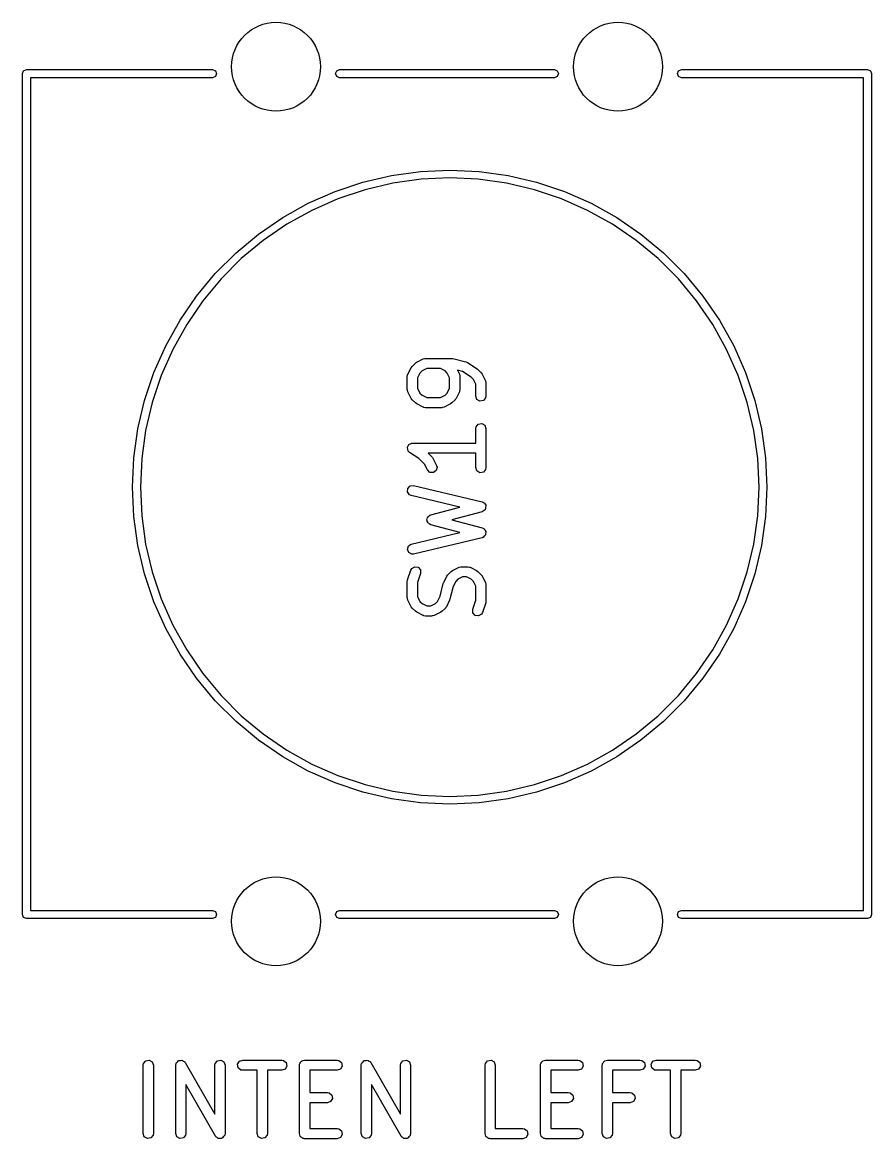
# Model space of a CAD drawing. Extents: x 36 to 247, y -101 to -40.
# Drawn here: x 194.47 to 206.89, y -97.37 to -81.04 of the extents above; entities that cross this region are included whole.
import ezdxf

# ---------------------------------------------------------------- set-up
doc = ezdxf.new("R2010")
doc.units = 0
doc.layers.add('BLACK', color=7, linetype='CONTINUOUS')

msp = doc.modelspace()

# ---------------------------------------------------------------- linework, layer by layer
at = {"layer": 'BLACK', "linetype": 'CONTINUOUS'}
for p, q in [((194.47, -81.79), (194.487574, -81.747574)), ((194.47, -94.09), (194.47, -81.79)), ((194.487574, -81.747574), (194.53, -81.73)), ((194.53, -81.73), (197.25, -81.73)), ((197.25, -81.73), (197.292426, -81.747574)), ((197.292426, -81.747574), (197.31, -81.79)), ((197.31, -81.79), (197.292426, -81.832426)), ((199.05, -81.79), (199.067574, -81.747574)), ((199.067574, -81.832426), (199.05, -81.79)), ((199.067574, -81.747574), (199.11, -81.73)), ((199.11, -81.73), (202.25, -81.73)), ((202.25, -81.73), (202.292426, -81.747574)), ((202.292426, -81.747574), (202.31, -81.79)), ((202.31, -81.79), (202.292426, -81.832426)), ((204.05, -81.79), (204.067574, -81.747574)), ((204.067574, -81.832426), (204.05, -81.79)), ((204.067574, -81.747574), (204.11, -81.73)), ((204.11, -81.73), (206.83, -81.73)), ((206.83, -81.73), (206.872426, -81.747574)), ((206.872426, -81.747574), (206.89, -81.79)), ((206.89, -81.79), (206.89, -94.09)), ((197.25, -81.85), (194.59, -81.85)), ((194.59, -81.85), (194.59, -94.03)), ((197.292426, -81.832426), (197.25, -81.85)), ((199.11, -81.85), (199.067574, -81.832426)), ((202.25, -81.85), (199.11, -81.85)), ((202.292426, -81.832426), (202.25, -81.85)), ((204.11, -81.85), (204.067574, -81.832426)), ((206.77, -81.85), (204.11, -81.85)), ((206.77, -94.03), (206.77, -81.85)), ((199.450464, -83.378043), (199.867577, -83.279939)), ((199.867577, -83.279939), (200.291962, -83.220739)), ((200.291962, -83.220739), (200.72, -83.20095)), ((200.72, -83.20095), (201.148038, -83.220739)), ((201.148038, -83.220739), (201.572423, -83.279939)), ((201.572423, -83.279939), (201.989536, -83.378043)), ((199.044182, -83.514215), (199.450464, -83.378043)), ((199.88874, -83.393151), (199.481982, -83.488819)), ((200.302589, -83.335421), (199.88874, -83.393151)), ((200.72, -83.316123), (200.302589, -83.335421)), ((201.137411, -83.335421), (200.72, -83.316123)), ((201.55126, -83.393151), (201.137411, -83.335421)), ((201.958018, -83.488819), (201.55126, -83.393151)), ((201.989536, -83.378043), (202.395818, -83.514215)), ((198.652197, -83.687293), (199.044182, -83.514215)), ((199.481982, -83.488819), (199.085787, -83.62161)), ((202.354213, -83.62161), (201.958018, -83.488819)), ((202.395818, -83.514215), (202.787803, -83.687293)), ((198.277855, -83.8958), (198.652197, -83.687293)), ((199.085787, -83.62161), (198.703535, -83.790391)), ((202.736465, -83.790391), (202.354213, -83.62161)), ((202.787803, -83.687293), (203.162145, -83.8958)), ((197.924348, -84.137958), (198.277855, -83.8958)), ((198.703535, -83.790391), (198.338486, -83.993722)), ((203.101514, -83.993722), (202.736465, -83.790391)), ((203.162145, -83.8958), (203.515652, -84.137958)), ((198.338486, -83.993722), (197.993755, -84.229868)), ((203.446245, -84.229868), (203.101514, -83.993722)), ((197.594692, -84.411701), (197.924348, -84.137958)), ((197.993755, -84.229868), (197.672284, -84.496815)), ((203.767716, -84.496815), (203.446245, -84.229868)), ((203.515652, -84.137958), (203.845308, -84.411701)), ((197.291701, -84.714692), (197.594692, -84.411701)), ((203.845308, -84.411701), (204.148299, -84.714692)), ((197.672284, -84.496815), (197.376815, -84.792284)), ((204.063185, -84.792284), (203.767716, -84.496815)), ((197.017958, -85.044348), (197.291701, -84.714692)), ((204.148299, -84.714692), (204.422042, -85.044348)), ((197.376815, -84.792284), (197.109868, -85.113755)), ((204.330132, -85.113755), (204.063185, -84.792284)), ((196.7758, -85.397855), (197.017958, -85.044348)), ((204.422042, -85.044348), (204.6642, -85.397855)), ((197.109868, -85.113755), (196.873722, -85.458486)), ((204.566278, -85.458486), (204.330132, -85.113755)), ((196.567293, -85.772197), (196.7758, -85.397855)), ((204.6642, -85.397855), (204.872707, -85.772197)), ((196.873722, -85.458486), (196.670391, -85.823535)), ((204.769609, -85.823535), (204.566278, -85.458486)), ((196.394215, -86.164182), (196.567293, -85.772197)), ((196.670391, -85.823535), (196.50161, -86.205787)), ((204.93839, -86.205787), (204.769609, -85.823535)), ((204.872707, -85.772197), (205.045785, -86.164182)), ((200.169405, -86.072681), (200.217024, -86.025062)), ((200.217024, -86.025062), (200.23539, -86.012202)), ((200.23539, -86.012202), (200.236516, -86.011013)), ((200.236516, -86.011013), (200.331754, -85.963394)), ((200.331754, -85.963394), (200.35672, -85.955968)), ((200.35672, -85.955968), (200.361081, -85.957009)), ((200.361081, -85.957009), (200.365295, -85.955476)), ((200.365295, -85.955476), (200.746247, -85.955476)), ((200.746247, -85.955476), (200.760988, -85.958075)), ((200.760988, -85.958075), (200.764437, -85.957715)), ((200.764437, -85.957715), (200.954913, -86.005334)), ((200.954913, -86.005334), (200.977904, -86.015588)), ((200.977904, -86.015588), (200.978326, -86.015691)), ((200.978326, -86.015691), (201.121183, -86.110929)), ((196.258043, -86.570464), (196.394215, -86.164182)), ((196.50161, -86.205787), (196.368819, -86.601982)), ((200.099819, -86.220952), (200.104342, -86.1953)), ((200.099819, -86.411428), (200.099819, -86.220952)), ((200.104342, -86.1953), (200.107224, -86.191864)), ((200.107224, -86.191864), (200.107737, -86.187411)), ((200.107737, -86.187411), (200.155356, -86.092173)), ((200.155356, -86.092173), (200.168714, -86.074162)), ((200.168714, -86.074162), (200.169405, -86.072681)), ((200.284077, -86.170141), (200.249819, -86.238657)), ((200.314484, -86.139734), (200.284077, -86.170141)), ((200.383, -86.105476), (200.314484, -86.139734)), ((200.585685, -86.105476), (200.383, -86.105476)), ((200.654201, -86.139734), (200.585685, -86.105476)), ((200.684608, -86.170141), (200.654201, -86.139734)), ((200.718866, -86.238657), (200.684608, -86.170141)), ((200.905929, -86.147705), (200.831833, -86.129181)), ((200.831833, -86.129181), (200.860948, -86.187411)), ((200.860948, -86.187411), (200.868374, -86.212377)), ((200.868374, -86.212377), (200.867332, -86.216738)), ((200.867332, -86.216738), (200.868866, -86.220952)), ((200.868866, -86.220952), (200.868866, -86.411428)), ((201.031798, -86.231617), (200.905929, -86.147705)), ((201.121183, -86.110929), (201.129446, -86.118822)), ((201.129446, -86.118822), (201.132612, -86.120299)), ((201.132612, -86.120299), (201.180232, -86.167918)), ((201.180232, -86.167918), (201.193094, -86.186286)), ((201.193094, -86.186286), (201.194282, -86.187411)), ((201.194282, -86.187411), (201.241901, -86.282649)), ((205.071181, -86.601982), (204.93839, -86.205787)), ((205.045785, -86.164182), (205.181957, -86.570464)), ((200.249819, -86.238657), (200.249819, -86.393723)), ((200.718866, -86.393723), (200.718866, -86.238657)), ((201.065561, -86.265379), (201.031798, -86.231617)), ((201.099819, -86.333895), (201.065561, -86.265379)), ((201.099819, -86.506666), (201.099819, -86.333895)), ((201.241901, -86.282649), (201.249327, -86.307615)), ((201.249327, -86.307615), (201.248285, -86.311976)), ((201.248285, -86.311976), (201.249819, -86.31619)), ((201.249819, -86.31619), (201.249819, -86.506666)), ((200.101352, -86.415641), (200.099819, -86.411428)), ((200.100311, -86.420002), (200.101352, -86.415641)), ((200.107737, -86.444969), (200.100311, -86.420002)), ((200.155356, -86.540207), (200.107737, -86.444969)), ((200.156545, -86.541332), (200.155356, -86.540207)), ((200.169405, -86.559699), (200.156545, -86.541332)), ((200.249819, -86.393723), (200.284077, -86.462239)), ((200.284077, -86.462239), (200.314484, -86.492646)), ((200.314484, -86.492646), (200.383, -86.526904)), ((200.383, -86.526904), (200.585685, -86.526904)), ((200.585685, -86.526904), (200.654201, -86.492646)), ((200.654201, -86.492646), (200.684608, -86.462239)), ((200.684608, -86.462239), (200.718866, -86.393723)), ((200.813329, -86.540207), (200.799971, -86.558217)), ((200.860948, -86.444969), (200.813329, -86.540207)), ((200.86146, -86.440515), (200.860948, -86.444969)), ((200.864343, -86.43708), (200.86146, -86.440515)), ((200.868866, -86.411428), (200.864343, -86.43708)), ((201.117366, -86.554875), (201.099819, -86.506666)), ((201.245296, -86.532318), (201.212319, -86.571618)), ((201.249819, -86.506666), (201.245296, -86.532318)), ((196.159939, -86.987577), (196.258043, -86.570464)), ((196.368819, -86.601982), (196.273151, -87.00874)), ((200.217024, -86.607318), (200.169405, -86.559699)), ((200.218505, -86.608009), (200.217024, -86.607318)), ((200.236516, -86.621367), (200.218505, -86.608009)), ((200.331754, -86.668986), (200.236516, -86.621367)), ((200.336207, -86.669498), (200.331754, -86.668986)), ((200.339643, -86.672381), (200.336207, -86.669498)), ((200.365295, -86.676904), (200.339643, -86.672381)), ((200.60339, -86.676904), (200.365295, -86.676904)), ((200.607603, -86.67537), (200.60339, -86.676904)), ((200.611964, -86.676412), (200.607603, -86.67537)), ((200.636931, -86.668986), (200.611964, -86.676412)), ((200.732169, -86.621367), (200.636931, -86.668986)), ((200.733294, -86.620177), (200.732169, -86.621367)), ((200.751661, -86.607318), (200.733294, -86.620177)), ((200.79928, -86.559699), (200.751661, -86.607318)), ((200.799971, -86.558217), (200.79928, -86.559699)), ((201.161795, -86.580527), (201.117366, -86.554875)), ((201.212319, -86.571618), (201.161795, -86.580527)), ((205.166849, -87.00874), (205.071181, -86.601982)), ((205.181957, -86.570464), (205.280061, -86.987577)), ((196.100739, -87.411962), (196.159939, -86.987577)), ((196.273151, -87.00874), (196.215421, -87.422589)), ((201.099819, -86.982857), (201.104342, -86.957205)), ((201.099819, -87.193571), (201.099819, -86.982857)), ((201.104342, -86.957205), (201.137319, -86.917905)), ((201.137319, -86.917905), (201.187843, -86.908996)), ((201.187843, -86.908996), (201.232272, -86.934648)), ((201.232272, -86.934648), (201.249819, -86.982857)), ((201.249819, -86.982857), (201.249819, -87.554285)), ((205.224579, -87.422589), (205.166849, -87.00874)), ((205.280061, -86.987577), (205.339261, -87.411962)), ((200.147063, -87.203673), (200.166576, -87.194026)), ((200.166576, -87.194026), (200.170765, -87.195046)), ((200.170765, -87.195046), (200.174819, -87.193571)), ((200.174819, -87.193571), (201.099819, -87.193571)), ((200.099974, -87.263744), (200.101706, -87.259794)), ((200.106087, -87.284635), (200.099974, -87.263744)), ((200.100958, -87.255547), (200.11184, -87.236698)), ((200.101706, -87.259794), (200.100958, -87.255547)), ((200.109867, -87.306071), (200.106087, -87.284635)), ((200.11317, -87.308843), (200.109867, -87.306071)), ((200.11184, -87.236698), (200.120587, -87.216764)), ((200.114382, -87.312982), (200.11317, -87.308843)), ((200.133216, -87.330975), (200.114382, -87.312982)), ((200.120587, -87.216764), (200.124454, -87.214852)), ((200.124454, -87.214852), (200.12661, -87.211118)), ((200.12661, -87.211118), (200.147063, -87.203673)), ((200.269894, -87.422093), (200.133216, -87.330975)), ((201.099819, -87.343571), (200.403504, -87.343571)), ((200.403504, -87.343571), (200.465947, -87.406014)), ((201.099819, -87.554285), (201.099819, -87.343571)), ((196.08095, -87.84), (196.100739, -87.411962)), ((196.215421, -87.422589), (196.196123, -87.84)), ((200.351275, -87.503474), (200.269894, -87.422093)), ((200.393451, -87.587826), (200.351275, -87.503474)), ((200.465947, -87.406014), (200.478809, -87.424382)), ((200.478809, -87.424382), (200.479996, -87.425506)), ((200.479996, -87.425506), (200.527615, -87.520744)), ((200.527615, -87.520744), (200.535041, -87.54571)), ((205.243877, -87.84), (205.224579, -87.422589)), ((205.339261, -87.411962), (205.35905, -87.84)), ((200.430705, -87.623098), (200.393451, -87.587826)), ((200.481915, -87.626173), (200.430705, -87.623098)), ((200.523121, -87.595609), (200.481915, -87.626173)), ((200.535041, -87.54571), (200.523121, -87.595609)), ((201.117366, -87.602494), (201.099819, -87.554285)), ((201.161795, -87.628146), (201.117366, -87.602494)), ((201.212319, -87.619237), (201.161795, -87.628146)), ((201.245296, -87.579937), (201.212319, -87.619237)), ((201.249819, -87.554285), (201.245296, -87.579937)), ((196.100739, -88.268038), (196.08095, -87.84)), ((196.196123, -87.84), (196.215421, -88.257411)), ((200.105983, -87.857841), (200.141228, -87.820562)), ((200.141228, -87.820562), (200.192191, -87.814659)), ((200.192191, -87.814659), (201.192191, -88.052754)), ((205.224579, -88.257411), (205.243877, -87.84)), ((205.35905, -87.84), (205.339261, -88.268038)), ((200.102948, -87.909055), (200.105983, -87.857841)), ((200.133541, -87.950238), (200.102948, -87.909055)), ((200.157447, -87.960579), (200.133541, -87.950238)), ((200.868303, -88.12983), (200.157447, -87.960579)), ((200.441208, -88.243722), (200.868303, -88.12983)), ((201.192191, -88.052754), (201.216097, -88.063095)), ((201.221083, -88.179365), (201.20841, -88.192771)), ((201.216097, -88.063095), (201.220788, -88.069409)), ((201.220788, -88.069409), (201.227916, -88.072744)), ((201.236204, -88.168805), (201.221083, -88.179365)), ((201.227916, -88.072744), (201.235691, -88.089472)), ((201.235691, -88.089472), (201.246691, -88.104278)), ((201.238248, -88.16121), (201.236204, -88.168805)), ((201.243655, -88.155492), (201.238248, -88.16121)), ((201.244746, -88.137077), (201.243655, -88.155492)), ((201.249542, -88.119267), (201.244746, -88.137077)), ((201.246691, -88.104278), (201.246225, -88.112132)), ((201.246225, -88.112132), (201.249542, -88.119267)), ((196.159939, -88.692423), (196.100739, -88.268038)), ((196.215421, -88.257411), (196.273151, -88.67126)), ((200.38581, -88.322637), (200.390854, -88.303901)), ((200.388701, -88.328856), (200.38581, -88.322637)), ((200.388112, -88.335688), (200.388701, -88.328856)), ((200.399257, -88.351565), (200.388112, -88.335688)), ((200.390854, -88.303901), (200.392522, -88.284575)), ((200.392522, -88.284575), (200.397365, -88.27972)), ((200.397365, -88.27972), (200.399148, -88.273099)), ((200.399148, -88.273099), (200.415052, -88.26199)), ((200.415052, -88.26199), (200.428755, -88.248255)), ((200.428755, -88.248255), (200.435585, -88.247649)), ((200.435585, -88.247649), (200.441208, -88.243722)), ((201.194144, -88.198182), (200.751613, -88.31619)), ((200.751613, -88.31619), (201.194144, -88.434198)), ((201.200595, -88.193676), (201.194144, -88.198182)), ((201.20841, -88.192771), (201.200595, -88.193676)), ((205.166849, -88.67126), (205.224579, -88.257411)), ((205.339261, -88.268038), (205.280061, -88.692423)), ((200.157447, -88.671801), (200.868303, -88.502549)), ((200.407436, -88.369159), (200.399257, -88.351565)), ((200.413647, -88.372064), (200.407436, -88.369159)), ((200.417588, -88.377678), (200.413647, -88.372064)), ((200.441208, -88.388658), (200.417588, -88.377678)), ((200.868303, -88.502549), (200.441208, -88.388658)), ((201.194144, -88.434198), (201.217764, -88.445178)), ((201.217764, -88.445178), (201.222285, -88.451618)), ((201.222285, -88.451618), (201.229319, -88.455142)), ((201.229319, -88.455142), (201.236641, -88.472068)), ((201.236641, -88.472068), (201.247241, -88.487168)), ((201.249688, -88.502228), (201.244417, -88.519899)), ((201.247241, -88.487168), (201.246564, -88.495007)), ((201.246564, -88.495007), (201.249688, -88.502228)), ((201.192191, -88.579626), (200.192191, -88.817721)), ((201.198759, -88.575296), (201.192191, -88.579626)), ((201.206597, -88.574601), (201.198759, -88.575296)), ((201.219628, -88.561538), (201.206597, -88.574601)), ((201.235024, -88.55139), (201.219628, -88.561538)), ((201.237271, -88.543854), (201.235024, -88.55139)), ((201.242831, -88.538282), (201.237271, -88.543854)), ((201.244417, -88.519899), (201.242831, -88.538282)), ((196.258043, -89.109536), (196.159939, -88.692423)), ((196.273151, -88.67126), (196.368819, -89.078018)), ((200.09995, -88.749199), (200.114614, -88.700037)), ((200.120319, -88.796285), (200.09995, -88.749199)), ((200.114614, -88.700037), (200.157447, -88.671801)), ((200.166188, -88.819263), (200.120319, -88.796285)), ((200.192191, -88.817721), (200.166188, -88.819263)), ((205.071181, -89.078018), (205.166849, -88.67126)), ((205.280061, -88.692423), (205.181957, -89.109536)), ((196.394215, -89.515818), (196.258043, -89.109536)), ((196.368819, -89.078018), (196.50161, -89.474213)), ((200.103668, -89.197235), (200.151287, -89.054378)), ((200.151287, -89.054378), (200.163689, -89.031473)), ((200.163689, -89.031473), (200.207402, -89.004618)), ((200.207402, -89.004618), (200.25815, -89.012143)), ((200.293589, -89.101813), (200.249819, -89.233122)), ((200.25815, -89.012143), (200.292188, -89.050529)), ((200.292188, -89.050529), (200.293589, -89.101813)), ((200.631546, -89.23503), (200.679165, -89.139792)), ((200.679165, -89.139792), (200.692523, -89.121781)), ((200.692523, -89.121781), (200.693214, -89.1203)), ((200.693214, -89.1203), (200.740833, -89.072681)), ((200.740833, -89.072681), (200.759199, -89.059821)), ((200.759199, -89.059821), (200.760325, -89.058632)), ((200.760325, -89.058632), (200.855563, -89.011013)), ((200.906809, -89.153095), (200.838293, -89.187353)), ((200.855563, -89.011013), (200.880529, -89.003587)), ((200.880529, -89.003587), (200.88489, -89.004628)), ((200.88489, -89.004628), (200.889104, -89.003095)), ((200.889104, -89.003095), (200.984342, -89.003095)), ((200.966637, -89.153095), (200.906809, -89.153095)), ((201.035153, -89.187353), (200.966637, -89.153095)), ((200.984342, -89.003095), (201.009994, -89.007618)), ((201.009994, -89.007618), (201.013429, -89.0105)), ((201.013429, -89.0105), (201.017883, -89.011013)), ((201.017883, -89.011013), (201.113121, -89.058632)), ((201.113121, -89.058632), (201.131129, -89.071988)), ((201.131129, -89.071988), (201.132612, -89.07268)), ((201.132612, -89.07268), (201.180232, -89.120299)), ((201.180232, -89.120299), (201.193094, -89.138667)), ((201.193094, -89.138667), (201.194282, -89.139792)), ((201.194282, -89.139792), (201.241901, -89.23503)), ((204.93839, -89.474213), (205.071181, -89.078018)), ((205.181957, -89.109536), (205.045785, -89.515818)), ((200.099819, -89.220952), (200.103712, -89.198869)), ((200.099819, -89.459047), (200.099819, -89.220952)), ((200.103712, -89.198869), (200.103668, -89.197235)), ((200.249819, -89.233122), (200.249819, -89.441342)), ((200.580244, -89.432871), (200.625867, -89.250381)), ((200.625867, -89.250381), (200.631139, -89.238558)), ((200.631139, -89.238558), (200.631546, -89.23503)), ((200.769392, -89.294747), (200.72377, -89.477237)), ((200.807886, -89.21776), (200.769392, -89.294747)), ((200.838293, -89.187353), (200.807886, -89.21776)), ((201.065561, -89.21776), (201.035153, -89.187353)), ((201.099819, -89.286276), (201.065561, -89.21776)), ((201.099819, -89.494496), (201.099819, -89.286276)), ((201.241901, -89.23503), (201.249327, -89.259996)), ((201.249327, -89.259996), (201.248285, -89.264357)), ((201.248285, -89.264357), (201.249819, -89.268571)), ((201.249819, -89.268571), (201.249819, -89.506666)), ((196.50161, -89.474213), (196.670391, -89.856465)), ((200.101352, -89.46326), (200.099819, -89.459047)), ((200.100311, -89.467621), (200.101352, -89.46326)), ((200.107737, -89.492588), (200.100311, -89.467621)), ((200.249819, -89.441342), (200.284077, -89.509858)), ((200.541751, -89.509858), (200.580244, -89.432871)), ((200.72377, -89.477237), (200.718497, -89.489059)), ((204.769609, -89.856465), (204.93839, -89.474213)), ((196.567293, -89.907803), (196.394215, -89.515818)), ((200.155356, -89.587826), (200.107737, -89.492588)), ((200.156545, -89.588951), (200.155356, -89.587826)), ((200.169405, -89.607318), (200.156545, -89.588951)), ((200.217024, -89.654937), (200.169405, -89.607318)), ((200.284077, -89.509858), (200.314484, -89.540265)), ((200.314484, -89.540265), (200.383, -89.574523)), ((200.383, -89.574523), (200.442828, -89.574523)), ((200.442828, -89.574523), (200.511344, -89.540265)), ((200.511344, -89.540265), (200.541751, -89.509858)), ((200.656423, -89.607318), (200.608804, -89.654937)), ((200.657114, -89.605836), (200.656423, -89.607318)), ((200.670472, -89.587826), (200.657114, -89.605836)), ((200.718091, -89.492588), (200.670472, -89.587826)), ((200.718497, -89.489059), (200.718091, -89.492588)), ((201.056049, -89.625806), (201.099819, -89.494496)), ((201.05745, -89.67709), (201.056049, -89.625806)), ((201.24597, -89.530384), (201.198351, -89.67324)), ((201.249819, -89.506666), (201.245925, -89.528748)), ((201.245925, -89.528748), (201.24597, -89.530384)), ((205.045785, -89.515818), (204.872707, -89.907803)), ((200.218505, -89.655628), (200.217024, -89.654937)), ((200.236516, -89.668986), (200.218505, -89.655628)), ((200.331754, -89.716605), (200.236516, -89.668986)), ((200.336207, -89.717117), (200.331754, -89.716605)), ((200.339643, -89.72), (200.336207, -89.717117)), ((200.365295, -89.724523), (200.339643, -89.72)), ((200.460533, -89.724523), (200.365295, -89.724523)), ((200.464746, -89.722989), (200.460533, -89.724523)), ((200.469107, -89.724031), (200.464746, -89.722989)), ((200.494074, -89.716605), (200.469107, -89.724031)), ((200.589312, -89.668986), (200.494074, -89.716605)), ((200.590437, -89.667796), (200.589312, -89.668986)), ((200.608804, -89.654937), (200.590437, -89.667796)), ((201.091487, -89.715475), (201.05745, -89.67709)), ((201.142236, -89.723), (201.091487, -89.715475)), ((201.185948, -89.696145), (201.142236, -89.723)), ((201.198351, -89.67324), (201.185948, -89.696145)), ((196.7758, -90.282145), (196.567293, -89.907803)), ((196.670391, -89.856465), (196.873722, -90.221514)), ((204.566278, -90.221514), (204.769609, -89.856465)), ((204.872707, -89.907803), (204.6642, -90.282145)), ((197.017958, -90.635652), (196.7758, -90.282145)), ((196.873722, -90.221514), (197.109868, -90.566245)), ((204.330132, -90.566245), (204.566278, -90.221514)), ((204.6642, -90.282145), (204.422042, -90.635652)), ((197.109868, -90.566245), (197.376815, -90.887716)), ((204.063185, -90.887716), (204.330132, -90.566245)), ((197.291701, -90.965308), (197.017958, -90.635652)), ((204.422042, -90.635652), (204.148299, -90.965308)), ((197.376815, -90.887716), (197.672284, -91.183185)), ((203.767716, -91.183185), (204.063185, -90.887716)), ((197.594692, -91.268299), (197.291701, -90.965308)), ((204.148299, -90.965308), (203.845308, -91.268299)), ((197.924348, -91.542042), (197.594692, -91.268299)), ((197.672284, -91.183185), (197.993755, -91.450132)), ((203.446245, -91.450132), (203.767716, -91.183185)), ((203.845308, -91.268299), (203.515652, -91.542042)), ((198.277855, -91.7842), (197.924348, -91.542042)), ((197.993755, -91.450132), (198.338486, -91.686278)), ((203.101514, -91.686278), (203.446245, -91.450132)), ((203.515652, -91.542042), (203.162145, -91.7842)), ((198.338486, -91.686278), (198.703535, -91.889609)), ((202.736465, -91.889609), (203.101514, -91.686278)), ((198.652197, -91.992707), (198.277855, -91.7842)), ((198.703535, -91.889609), (199.085787, -92.05839)), ((202.354213, -92.05839), (202.736465, -91.889609)), ((203.162145, -91.7842), (202.787803, -91.992707)), ((199.044182, -92.165785), (198.652197, -91.992707)), ((199.085787, -92.05839), (199.481982, -92.191181)), ((201.958018, -92.191181), (202.354213, -92.05839)), ((202.787803, -91.992707), (202.395818, -92.165785)), ((199.450464, -92.301957), (199.044182, -92.165785)), ((199.481982, -92.191181), (199.88874, -92.286849)), ((201.55126, -92.286849), (201.958018, -92.191181)), ((202.395818, -92.165785), (201.989536, -92.301957)), ((199.867577, -92.400061), (199.450464, -92.301957)), ((200.291962, -92.459261), (199.867577, -92.400061)), ((199.88874, -92.286849), (200.302589, -92.344579)), ((200.302589, -92.344579), (200.72, -92.363877)), ((200.72, -92.363877), (201.137411, -92.344579)), ((201.137411, -92.344579), (201.55126, -92.286849)), ((201.572423, -92.400061), (201.148038, -92.459261)), ((201.989536, -92.301957), (201.572423, -92.400061)), ((200.72, -92.47905), (200.291962, -92.459261)), ((201.148038, -92.459261), (200.72, -92.47905)), ((194.59, -94.03), (197.25, -94.03)), ((197.25, -94.03), (197.292426, -94.047574)), ((197.292426, -94.047574), (197.31, -94.09)), ((199.05, -94.09), (199.067574, -94.047574)), ((199.067574, -94.047574), (199.11, -94.03)), ((199.11, -94.03), (202.25, -94.03)), ((202.25, -94.03), (202.292426, -94.047574)), ((202.292426, -94.047574), (202.31, -94.09)), ((204.05, -94.09), (204.067574, -94.047574)), ((204.067574, -94.047574), (204.11, -94.03)), ((204.11, -94.03), (206.77, -94.03)), ((194.487574, -94.132426), (194.47, -94.09)), ((194.53, -94.15), (194.487574, -94.132426)), ((197.25, -94.15), (194.53, -94.15)), ((197.292426, -94.132426), (197.25, -94.15)), ((197.31, -94.09), (197.292426, -94.132426)), ((199.067574, -94.132426), (199.05, -94.09)), ((199.11, -94.15), (199.067574, -94.132426)), ((202.25, -94.15), (199.11, -94.15)), ((202.292426, -94.132426), (202.25, -94.15)), ((202.31, -94.09), (202.292426, -94.132426)), ((204.067574, -94.132426), (204.05, -94.09)), ((204.11, -94.15), (204.067574, -94.132426)), ((206.83, -94.15), (204.11, -94.15)), ((206.872426, -94.132426), (206.83, -94.15)), ((206.89, -94.09), (206.872426, -94.132426)), ((196.236428, -96.294819), (196.240951, -96.269167)), ((196.236428, -97.294819), (196.236428, -96.294819)), ((196.240951, -96.269167), (196.273928, -96.229867)), ((196.273928, -96.229867), (196.324452, -96.220958)), ((196.324452, -96.220958), (196.368881, -96.24661)), ((196.368881, -96.24661), (196.386428, -96.294819)), ((196.386428, -96.294819), (196.386428, -97.294819)), ((196.712618, -96.294819), (196.717141, -96.269167)), ((196.712618, -97.294819), (196.712618, -96.294819)), ((196.717141, -96.269167), (196.721599, -96.263853)), ((196.721599, -96.263853), (196.722834, -96.25703)), ((196.722834, -96.25703), (196.737693, -96.244673)), ((196.737693, -96.244673), (196.750118, -96.229867)), ((196.750118, -96.229867), (196.756947, -96.228662)), ((196.756947, -96.228662), (196.762281, -96.224228)), ((196.762281, -96.224228), (196.781608, -96.224314)), ((196.781608, -96.224314), (196.800642, -96.220958)), ((196.800642, -96.220958), (196.806648, -96.224426)), ((196.806648, -96.224426), (196.813583, -96.224457)), ((196.813583, -96.224457), (196.828331, -96.236945)), ((196.828331, -96.236945), (196.845071, -96.24661)), ((196.845071, -96.24661), (196.847443, -96.253127)), ((196.847443, -96.253127), (196.852736, -96.257609)), ((196.852736, -96.257609), (197.284046, -97.012402)), ((197.284046, -96.294819), (197.288569, -96.269167)), ((197.284046, -97.012402), (197.284046, -96.294819)), ((197.288569, -96.269167), (197.321546, -96.229867)), ((197.321546, -96.229867), (197.37207, -96.220958)), ((197.37207, -96.220958), (197.416499, -96.24661)), ((197.416499, -96.24661), (197.434046, -96.294819)), ((197.434046, -96.294819), (197.434046, -97.294819)), ((197.618519, -96.281795), (197.644171, -96.237366)), ((197.627428, -96.332319), (197.618519, -96.281795)), ((197.666728, -96.365296), (197.627428, -96.332319)), ((197.644171, -96.237366), (197.69238, -96.219819)), ((197.69238, -96.219819), (198.263808, -96.219819)), ((198.263808, -96.219819), (198.28946, -96.224342)), ((198.28946, -96.224342), (198.32876, -96.257319)), ((198.337669, -96.307843), (198.312017, -96.352272)), ((198.32876, -96.257319), (198.337669, -96.307843)), ((198.522142, -96.294819), (198.523859, -96.285077)), ((198.522142, -97.294819), (198.522142, -96.294819)), ((198.523281, -96.281795), (198.524947, -96.278909)), ((198.523859, -96.285077), (198.523281, -96.281795)), ((198.524947, -96.278909), (198.526665, -96.269167)), ((198.526665, -96.269167), (198.53919, -96.254239)), ((198.53919, -96.254239), (198.548933, -96.237366)), ((198.548933, -96.237366), (198.555291, -96.235051)), ((198.555291, -96.235051), (198.559642, -96.229867)), ((198.559642, -96.229867), (198.578833, -96.226482)), ((198.578833, -96.226482), (198.597142, -96.219819)), ((198.597142, -96.219819), (199.073332, -96.219819)), ((199.073332, -96.219819), (199.098984, -96.224342)), ((199.098984, -96.224342), (199.138284, -96.257319)), ((199.147193, -96.307843), (199.121541, -96.352272)), ((199.138284, -96.257319), (199.147193, -96.307843)), ((199.426904, -96.294819), (199.431427, -96.269167)), ((199.426904, -97.294819), (199.426904, -96.294819)), ((199.431427, -96.269167), (199.435885, -96.263853)), ((199.435885, -96.263853), (199.43712, -96.25703)), ((199.43712, -96.25703), (199.451979, -96.244673)), ((199.451979, -96.244673), (199.464404, -96.229867)), ((199.464404, -96.229867), (199.471233, -96.228662)), ((199.471233, -96.228662), (199.476567, -96.224228)), ((199.476567, -96.224228), (199.495894, -96.224314)), ((199.495894, -96.224314), (199.514928, -96.220958)), ((199.514928, -96.220958), (199.520934, -96.224426)), ((199.520934, -96.224426), (199.527869, -96.224457)), ((199.527869, -96.224457), (199.542617, -96.236945)), ((199.542617, -96.236945), (199.559357, -96.24661)), ((199.559357, -96.24661), (199.561729, -96.253127)), ((199.561729, -96.253127), (199.567022, -96.257609)), ((199.567022, -96.257609), (199.998332, -97.012402)), ((199.998332, -96.294819), (200.002855, -96.269167)), ((199.998332, -97.012402), (199.998332, -96.294819)), ((200.002855, -96.269167), (200.035832, -96.229867)), ((200.035832, -96.229867), (200.086356, -96.220958)), ((200.086356, -96.220958), (200.130785, -96.24661)), ((200.130785, -96.24661), (200.148332, -96.294819)), ((200.148332, -96.294819), (200.148332, -97.294819)), ((201.236428, -96.294819), (201.240951, -96.269167)), ((201.236428, -97.294819), (201.236428, -96.294819)), ((201.240951, -96.269167), (201.273928, -96.229867)), ((201.273928, -96.229867), (201.324452, -96.220958)), ((201.324452, -96.220958), (201.368881, -96.24661)), ((201.368881, -96.24661), (201.386428, -96.294819)), ((201.386428, -96.294819), (201.386428, -97.219819)), ((202.045952, -96.294819), (202.047669, -96.285077)), ((202.045952, -97.294819), (202.045952, -96.294819)), ((202.047091, -96.281795), (202.048757, -96.278909)), ((202.047669, -96.285077), (202.047091, -96.281795)), ((202.048757, -96.278909), (202.050475, -96.269167)), ((202.050475, -96.269167), (202.063, -96.254239)), ((202.063, -96.254239), (202.072743, -96.237366)), ((202.072743, -96.237366), (202.079101, -96.235051)), ((202.079101, -96.235051), (202.083452, -96.229867)), ((202.083452, -96.229867), (202.102643, -96.226482)), ((202.102643, -96.226482), (202.120952, -96.219819)), ((202.120952, -96.219819), (202.597142, -96.219819)), ((202.597142, -96.219819), (202.622794, -96.224342)), ((202.622794, -96.224342), (202.662094, -96.257319)), ((202.671003, -96.307843), (202.645351, -96.352272)), ((202.662094, -96.257319), (202.671003, -96.307843)), ((202.950714, -96.294819), (202.952431, -96.285077)), ((202.950714, -97.294819), (202.950714, -96.294819)), ((202.951853, -96.281795), (202.953519, -96.278909)), ((202.952431, -96.285077), (202.951853, -96.281795)), ((202.953519, -96.278909), (202.955237, -96.269167)), ((202.955237, -96.269167), (202.967762, -96.254239)), ((202.967762, -96.254239), (202.977505, -96.237366)), ((202.977505, -96.237366), (202.983863, -96.235051)), ((202.983863, -96.235051), (202.988214, -96.229867)), ((202.988214, -96.229867), (203.007405, -96.226482)), ((203.007405, -96.226482), (203.025714, -96.219819)), ((203.025714, -96.219819), (203.501904, -96.219819)), ((203.501904, -96.219819), (203.527556, -96.224342)), ((203.527556, -96.224342), (203.566856, -96.257319)), ((203.575765, -96.307843), (203.550113, -96.352272)), ((203.566856, -96.257319), (203.575765, -96.307843)), ((203.666139, -96.281795), (203.691791, -96.237366)), ((203.675048, -96.332319), (203.666139, -96.281795)), ((203.714348, -96.365296), (203.675048, -96.332319)), ((203.691791, -96.237366), (203.74, -96.219819)), ((203.74, -96.219819), (204.311428, -96.219819)), ((204.311428, -96.219819), (204.33708, -96.224342)), ((204.33708, -96.224342), (204.37638, -96.257319)), ((204.385289, -96.307843), (204.359637, -96.352272)), ((204.37638, -96.257319), (204.385289, -96.307843)), ((197.69238, -96.369819), (197.666728, -96.365296)), ((197.903094, -96.369819), (197.69238, -96.369819)), ((197.903094, -97.294819), (197.903094, -96.369819)), ((198.263808, -96.369819), (198.053094, -96.369819)), ((198.053094, -96.369819), (198.053094, -97.294819)), ((198.312017, -96.352272), (198.263808, -96.369819)), ((199.073332, -96.369819), (198.672142, -96.369819)), ((198.672142, -96.369819), (198.672142, -96.696009)), ((199.121541, -96.352272), (199.073332, -96.369819)), ((202.597142, -96.369819), (202.195952, -96.369819)), ((202.195952, -96.369819), (202.195952, -96.696009)), ((202.645351, -96.352272), (202.597142, -96.369819)), ((203.501904, -96.369819), (203.100714, -96.369819)), ((203.100714, -96.369819), (203.100714, -96.696009)), ((203.550113, -96.352272), (203.501904, -96.369819)), ((203.74, -96.369819), (203.714348, -96.365296)), ((203.950714, -96.369819), (203.74, -96.369819)), ((203.950714, -97.294819), (203.950714, -96.369819)), ((204.311428, -96.369819), (204.100714, -96.369819)), ((204.100714, -96.369819), (204.100714, -97.294819)), ((204.359637, -96.352272), (204.311428, -96.369819)), ((197.293928, -97.33203), (196.862618, -96.577235)), ((196.862618, -96.577235), (196.862618, -97.294819)), ((200.008214, -97.33203), (199.576904, -96.577235)), ((199.576904, -96.577235), (199.576904, -97.294819)), ((198.672142, -96.696009), (198.930475, -96.696009)), ((198.930475, -96.696009), (198.956127, -96.700532)), ((198.978684, -96.828462), (198.930475, -96.846009)), ((198.956127, -96.700532), (198.995427, -96.733509)), ((199.004336, -96.784033), (198.978684, -96.828462)), ((198.995427, -96.733509), (199.004336, -96.784033)), ((202.195952, -96.696009), (202.454285, -96.696009)), ((202.454285, -96.696009), (202.479937, -96.700532)), ((202.502494, -96.828462), (202.454285, -96.846009)), ((202.479937, -96.700532), (202.519237, -96.733509)), ((202.528146, -96.784033), (202.502494, -96.828462)), ((202.519237, -96.733509), (202.528146, -96.784033)), ((203.100714, -96.696009), (203.359047, -96.696009)), ((203.359047, -96.696009), (203.384699, -96.700532)), ((203.407256, -96.828462), (203.359047, -96.846009)), ((203.384699, -96.700532), (203.423999, -96.733509)), ((203.432908, -96.784033), (203.407256, -96.828462)), ((203.423999, -96.733509), (203.432908, -96.784033)), ((198.930475, -96.846009), (198.672142, -96.846009)), ((198.672142, -96.846009), (198.672142, -97.219819)), ((202.454285, -96.846009), (202.195952, -96.846009)), ((202.195952, -96.846009), (202.195952, -97.219819)), ((203.359047, -96.846009), (203.100714, -96.846009)), ((203.100714, -96.846009), (203.100714, -97.294819)), ((196.253975, -97.343028), (196.236428, -97.294819)), ((196.381905, -97.320471), (196.348928, -97.359771)), ((196.386428, -97.294819), (196.381905, -97.320471)), ((196.730165, -97.343028), (196.712618, -97.294819)), ((196.858095, -97.320471), (196.825118, -97.359771)), ((196.862618, -97.294819), (196.858095, -97.320471)), ((197.429523, -97.320471), (197.425064, -97.325784)), ((197.434046, -97.294819), (197.429523, -97.320471)), ((197.920641, -97.343028), (197.903094, -97.294819)), ((198.048571, -97.320471), (198.015594, -97.359771)), ((198.053094, -97.294819), (198.048571, -97.320471)), ((198.528805, -97.313127), (198.522142, -97.294819)), ((198.53219, -97.332319), (198.528805, -97.313127)), ((198.672142, -97.219819), (199.073332, -97.219819)), ((199.073332, -97.219819), (199.098984, -97.224342)), ((199.098984, -97.224342), (199.138284, -97.257319)), ((199.147193, -97.307843), (199.121541, -97.352272)), ((199.138284, -97.257319), (199.147193, -97.307843)), ((199.444451, -97.343028), (199.426904, -97.294819)), ((199.572381, -97.320471), (199.539404, -97.359771)), ((199.576904, -97.294819), (199.572381, -97.320471)), ((200.143809, -97.320471), (200.13935, -97.325784)), ((200.148332, -97.294819), (200.143809, -97.320471)), ((201.243091, -97.313127), (201.236428, -97.294819)), ((201.246476, -97.332319), (201.243091, -97.313127)), ((201.386428, -97.219819), (201.787618, -97.219819)), ((201.787618, -97.219819), (201.81327, -97.224342)), ((201.81327, -97.224342), (201.85257, -97.257319)), ((201.861479, -97.307843), (201.835827, -97.352272)), ((201.85257, -97.257319), (201.861479, -97.307843)), ((202.052615, -97.313127), (202.045952, -97.294819)), ((202.056, -97.332319), (202.052615, -97.313127)), ((202.195952, -97.219819), (202.597142, -97.219819)), ((202.597142, -97.219819), (202.622794, -97.224342)), ((202.622794, -97.224342), (202.662094, -97.257319)), ((202.671003, -97.307843), (202.645351, -97.352272)), ((202.662094, -97.257319), (202.671003, -97.307843)), ((202.968261, -97.343028), (202.950714, -97.294819)), ((203.096191, -97.320471), (203.063214, -97.359771)), ((203.100714, -97.294819), (203.096191, -97.320471)), ((203.968261, -97.343028), (203.950714, -97.294819)), ((204.096191, -97.320471), (204.063214, -97.359771)), ((204.100714, -97.294819), (204.096191, -97.320471)), ((196.298404, -97.36868), (196.253975, -97.343028)), ((196.348928, -97.359771), (196.298404, -97.36868)), ((196.774594, -97.36868), (196.730165, -97.343028)), ((196.825118, -97.359771), (196.774594, -97.36868)), ((197.299221, -97.336511), (197.293928, -97.33203)), ((197.301593, -97.343028), (197.299221, -97.336511)), ((197.31833, -97.352691), (197.301593, -97.343028)), ((197.333081, -97.365181), (197.31833, -97.352691)), ((197.340015, -97.365211), (197.333081, -97.365181)), ((197.346022, -97.36868), (197.340015, -97.365211)), ((197.365055, -97.365323), (197.346022, -97.36868)), ((197.384383, -97.36541), (197.365055, -97.365323)), ((197.389716, -97.360975), (197.384383, -97.36541)), ((197.396546, -97.359771), (197.389716, -97.360975)), ((197.40897, -97.344964), (197.396546, -97.359771)), ((197.42383, -97.332608), (197.40897, -97.344964)), ((197.425064, -97.325784), (197.42383, -97.332608)), ((197.96507, -97.36868), (197.920641, -97.343028)), ((198.015594, -97.359771), (197.96507, -97.36868)), ((198.537374, -97.336669), (198.53219, -97.332319)), ((198.539689, -97.343028), (198.537374, -97.336669)), ((198.556562, -97.35277), (198.539689, -97.343028)), ((198.57149, -97.365296), (198.556562, -97.35277)), ((198.581232, -97.367013), (198.57149, -97.365296)), ((198.584118, -97.36868), (198.581232, -97.367013)), ((198.5874, -97.368101), (198.584118, -97.36868)), ((198.597142, -97.369819), (198.5874, -97.368101)), ((199.073332, -97.369819), (198.597142, -97.369819)), ((199.121541, -97.352272), (199.073332, -97.369819)), ((199.48888, -97.36868), (199.444451, -97.343028)), ((199.539404, -97.359771), (199.48888, -97.36868)), ((200.013507, -97.336511), (200.008214, -97.33203)), ((200.015879, -97.343028), (200.013507, -97.336511)), ((200.032616, -97.352691), (200.015879, -97.343028)), ((200.047367, -97.365181), (200.032616, -97.352691)), ((200.054301, -97.365211), (200.047367, -97.365181)), ((200.060308, -97.36868), (200.054301, -97.365211)), ((200.079341, -97.365323), (200.060308, -97.36868)), ((200.098669, -97.36541), (200.079341, -97.365323)), ((200.104002, -97.360975), (200.098669, -97.36541)), ((200.110832, -97.359771), (200.104002, -97.360975)), ((200.123256, -97.344964), (200.110832, -97.359771)), ((200.138116, -97.332608), (200.123256, -97.344964)), ((200.13935, -97.325784), (200.138116, -97.332608)), ((201.25166, -97.336669), (201.246476, -97.332319)), ((201.253975, -97.343028), (201.25166, -97.336669)), ((201.270848, -97.35277), (201.253975, -97.343028)), ((201.285776, -97.365296), (201.270848, -97.35277)), ((201.295518, -97.367013), (201.285776, -97.365296)), ((201.298404, -97.36868), (201.295518, -97.367013)), ((201.301686, -97.368101), (201.298404, -97.36868)), ((201.311428, -97.369819), (201.301686, -97.368101)), ((201.787618, -97.369819), (201.311428, -97.369819)), ((201.835827, -97.352272), (201.787618, -97.369819)), ((202.061184, -97.336669), (202.056, -97.332319)), ((202.063499, -97.343028), (202.061184, -97.336669)), ((202.080372, -97.35277), (202.063499, -97.343028)), ((202.0953, -97.365296), (202.080372, -97.35277)), ((202.105042, -97.367013), (202.0953, -97.365296)), ((202.107928, -97.36868), (202.105042, -97.367013)), ((202.11121, -97.368101), (202.107928, -97.36868)), ((202.120952, -97.369819), (202.11121, -97.368101)), ((202.597142, -97.369819), (202.120952, -97.369819)), ((202.645351, -97.352272), (202.597142, -97.369819)), ((203.01269, -97.36868), (202.968261, -97.343028)), ((203.063214, -97.359771), (203.01269, -97.36868)), ((204.01269, -97.36868), (203.968261, -97.343028)), ((204.063214, -97.359771), (204.01269, -97.36868))]:
    msp.add_line(p, q, dxfattribs=at)
at = {"layer": 'BLACK'}
for centre in [(198.18, -81.69), (203.18, -81.69), (198.18, -94.19), (203.18, -94.19)]:
    msp.add_circle(centre, 0.65, dxfattribs=at)

doc.saveas('drawing.dxf')
